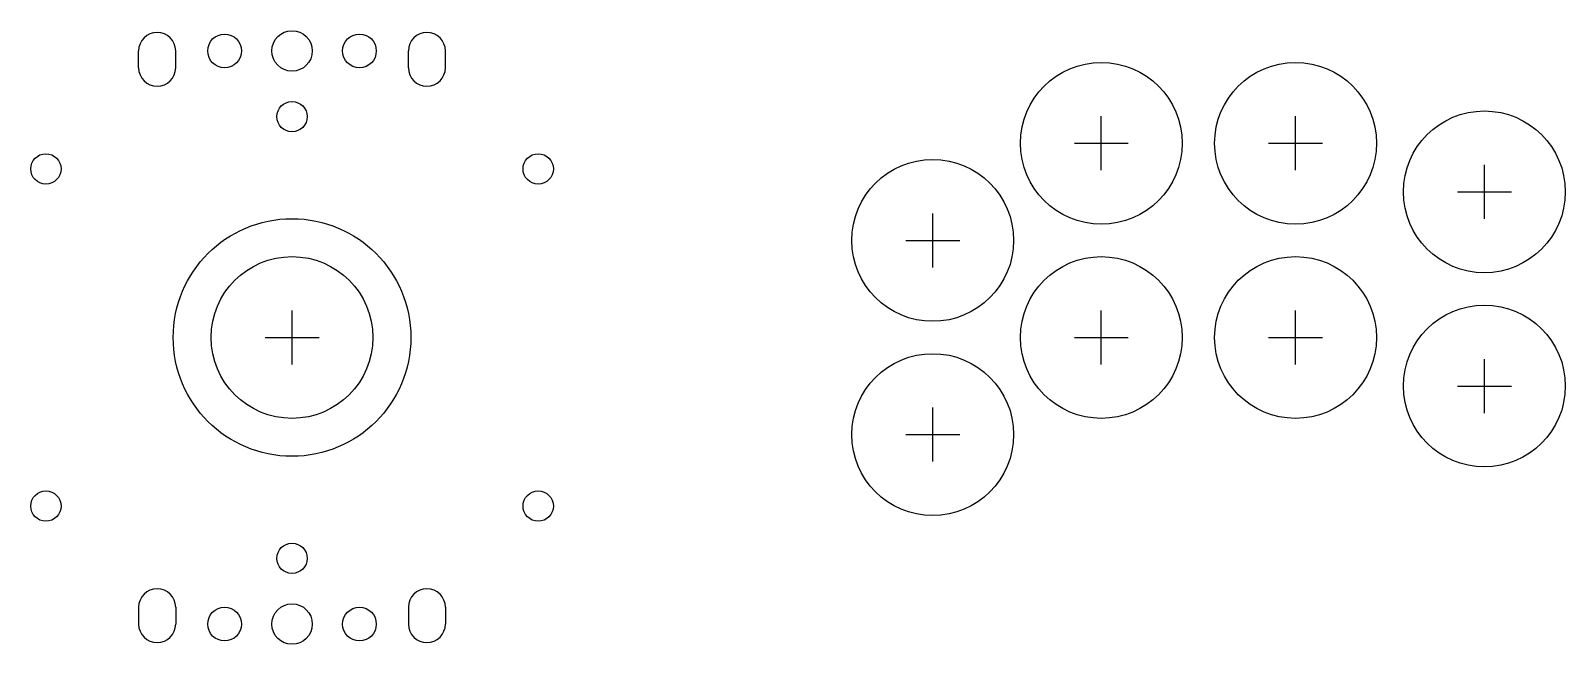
# Model space of a CAD drawing. Header units: millimetres. Extents: x -39 to 189, y -46 to 46.
import ezdxf

# ---------------------------------------------------------------- set-up
doc = ezdxf.new("R2010")
doc.units = ezdxf.units.MM
for name, color, linetype in [('BUTTONS', 1, 'Continuous'), ('GL_PLATE_HOLES', 2, 'Continuous'), ('JOYSTICK_BORE_24', 5, 'Continuous'), ('JOYSTICK_BORE_35.25', 3, 'Continuous'), ('REFERENCE', 8, 'Continuous')]:
    doc.layers.add(name, color=color, linetype=linetype)

msp = doc.modelspace()

# ---------------------------------------------------------------- linework, layer by layer
at = {"layer": 'BUTTONS'}
for centre in [(120, 28.8), (148.8, 28.8), (176.8, 21.6), (95, 14.4), (120, 0), (148.8, 0), (176.8, -7.2), (95, -14.4)]:
    msp.add_circle(centre, 12, dxfattribs=at)
at = {"layer": 'GL_PLATE_HOLES'}
for p, q in [((-22.75, 40), (-22.75, 42.5)), ((-17.25, 40), (-17.25, 42.5)), ((17.25, 40), (17.25, 42.5)), ((22.75, 40), (22.75, 42.5)), ((-22.75, -40), (-22.75, -42.5)), ((-17.25, -40), (-17.25, -42.5)), ((17.25, -40), (17.25, -42.5)), ((22.75, -40), (22.75, -42.5))]:
    msp.add_line(p, q, dxfattribs=at)
for centre, radius in [((-10, 42.5), 2.5), ((0, 42.5), 3), ((10, 42.5), 2.5), ((0, 32.75), 2.25), ((-36.5, 25), 2.25), ((36.5, 25), 2.25), ((-36.5, -25), 2.25), ((36.5, -25), 2.25), ((0, -32.75), 2.25), ((-10, -42.5), 2.5), ((0, -42.5), 3), ((10, -42.5), 2.5)]:
    msp.add_circle(centre, radius, dxfattribs=at)
for centre, start, end in [((-20, 42.5), 0, 180), ((20, 42.5), 0, 180), ((-20, 40), 180, 360), ((20, 40), 180, 360), ((-20, -40), 0, 180), ((20, -40), 0, 180), ((-20, -42.5), -180, 0), ((20, -42.5), -180, 0)]:
    msp.add_arc(centre, 2.75, start, end, dxfattribs=at)
at = {"layer": 'JOYSTICK_BORE_24'}
msp.add_circle((0, 0), 12, dxfattribs=at)
at = {"layer": 'JOYSTICK_BORE_35.25'}
msp.add_circle((0, 0), 17.62, dxfattribs=at)
at = {"layer": 'REFERENCE'}
for p, q in [((120, 24.8), (120, 32.8)), ((148.8, 24.8), (148.8, 32.8)), ((116, 28.8), (124, 28.8)), ((144.8, 28.8), (152.8, 28.8)), ((176.8, 17.6), (176.8, 25.6)), ((172.8, 21.6), (180.8, 21.6)), ((95, 10.4), (95, 18.4)), ((91, 14.4), (99, 14.4)), ((0, -4), (0, 4)), ((120, -4), (120, 4)), ((148.8, -4), (148.8, 4)), ((-4, 0), (4, 0)), ((116, 0), (124, 0)), ((144.8, 0), (152.8, 0)), ((176.8, -11.2), (176.8, -3.2)), ((172.8, -7.2), (180.8, -7.2)), ((95, -18.4), (95, -10.4)), ((91, -14.4), (99, -14.4))]:
    msp.add_line(p, q, dxfattribs=at)

doc.saveas('drawing.dxf')
